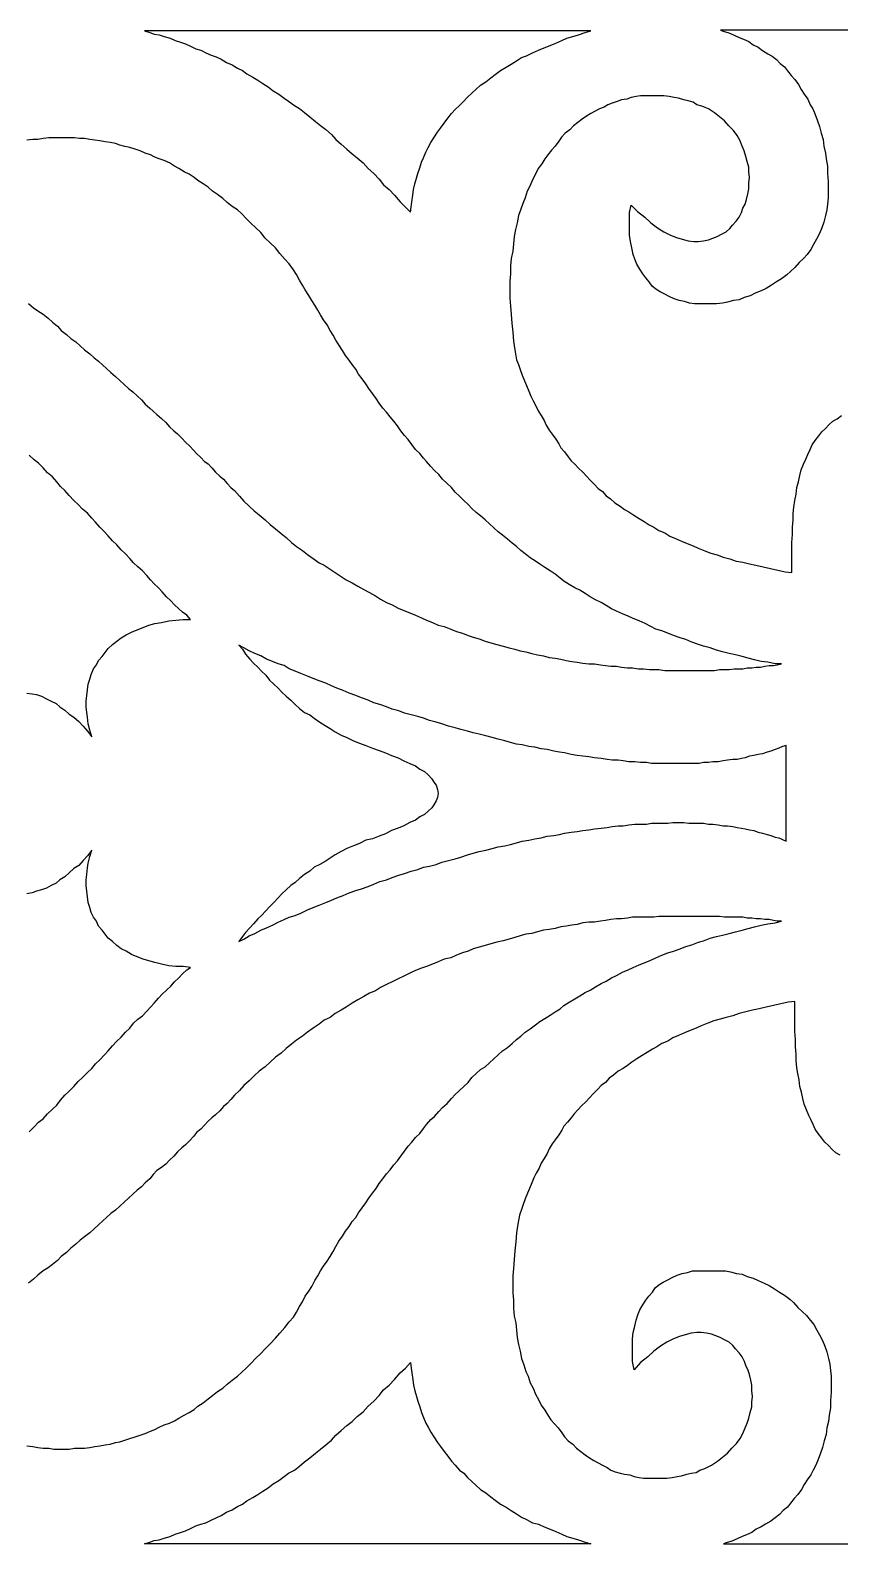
# Model space of a CAD drawing. Extents: x 100 to 710, y -550 to 180.
# Drawn here: x 390.4 to 433.2, y -450.5 to -370.5 of the extents above; entities that cross this region are included whole.
import ezdxf

# ---------------------------------------------------------------- set-up
doc = ezdxf.new("R2010")
doc.units = 0
doc.header["$MEASUREMENT"] = 0
doc.layers.add('LAYER_1', color=18, linetype='CONTINUOUS')

msp = doc.modelspace()

# ---------------------------------------------------------------- linework, layer by layer
at = {"layer": 'LAYER_1'}
for points in [[(396.446, -370.5), (396.717, -370.585), (396.948, -370.671), (397.219, -370.714), (397.489, -370.799), (397.798, -370.885), (398.068, -371.013), (398.339, -371.099), (398.609, -371.184), (398.879, -371.313), (399.15, -371.441), (399.42, -371.527), (399.69, -371.655), (399.961, -371.783), (400.231, -371.869), (400.501, -371.997), (400.772, -372.168), (401.081, -372.297), (401.351, -372.468), (401.621, -372.596), (401.853, -372.767), (402.162, -372.939), (402.432, -373.11), (402.702, -373.281), (402.973, -373.452), (403.243, -373.666), (403.552, -373.837), (403.822, -374.051), (404.054, -374.222), (404.363, -374.436), (404.633, -374.607), (404.904, -374.821), (405.174, -375.035), (405.483, -375.292), (405.753, -375.506), (406.024, -375.72), (406.332, -375.976), (406.564, -376.233), (406.835, -376.49), (407.143, -376.747), (407.414, -377.003), (407.684, -377.217), (407.993, -377.474), (408.263, -377.773), (408.572, -378.03), (408.843, -378.33), (409.074, -378.629), (409.383, -378.886), (409.654, -379.185), (409.963, -379.528), (410.233, -379.827), (410.503, -380.084), (410.542, -379.827), (410.58, -379.528), (410.619, -379.185), (410.658, -378.886), (410.735, -378.586), (410.812, -378.287), (410.889, -378.03), (411.005, -377.731), (411.082, -377.431), (411.198, -377.217), (411.314, -376.918), (411.43, -376.661), (411.584, -376.404), (411.739, -376.148), (411.932, -375.848), (412.086, -375.634), (412.28, -375.377), (412.473, -375.121), (412.666, -374.864), (412.859, -374.65), (413.091, -374.436), (413.322, -374.222), (413.515, -374.008), (413.747, -373.794), (413.979, -373.58), (414.21, -373.366), (414.481, -373.195), (414.751, -372.981), (414.983, -372.81), (415.253, -372.596), (415.562, -372.425), (415.832, -372.254), (416.103, -372.083), (416.373, -371.912), (416.643, -371.826), (416.952, -371.655), (417.261, -371.527), (417.57, -371.398), (417.879, -371.27), (418.188, -371.141), (418.497, -371.013), (418.767, -370.885), (419.076, -370.799), (419.385, -370.714), (419.733, -370.585), (420.039, -370.5)], [(430.353, -410.805), (430.353, -408.28), (430.159, -408.323), (429.966, -408.409), (429.773, -408.494), (429.542, -408.58), (429.348, -408.623), (429.117, -408.708), (428.885, -408.751), (428.653, -408.794), (428.422, -408.837), (428.19, -408.922), (427.997, -408.965), (427.765, -409.008), (427.533, -409.008), (427.263, -409.051), (427.031, -409.093), (426.761, -409.136), (426.491, -409.136), (426.259, -409.179), (425.989, -409.179), (425.757, -409.222), (425.487, -409.222), (425.216, -409.222), (424.946, -409.222), (424.637, -409.222), (424.367, -409.222), (424.097, -409.222), (423.788, -409.222), (423.517, -409.222), (423.247, -409.222), (422.977, -409.179), (422.668, -409.179), (422.359, -409.136), (422.05, -409.136), (421.741, -409.093), (421.471, -409.051), (421.162, -409.051), (420.891, -409.008), (420.582, -408.965), (420.235, -408.922), (419.926, -408.879), (419.617, -408.837), (419.308, -408.794), (418.999, -408.751), (418.651, -408.665), (418.381, -408.623), (418.072, -408.58), (417.725, -408.494), (417.416, -408.452), (417.068, -408.366), (416.759, -408.323), (416.412, -408.238), (416.103, -408.195), (415.794, -408.109), (415.485, -408.024), (415.137, -407.938), (414.828, -407.853), (414.481, -407.767), (414.133, -407.681), (413.824, -407.596), (413.515, -407.51), (413.168, -407.425), (412.859, -407.339), (412.511, -407.254), (412.164, -407.125), (411.855, -407.04), (411.507, -406.954), (411.198, -406.826), (410.889, -406.74), (410.542, -406.655), (410.194, -406.569), (409.885, -406.441), (409.538, -406.355), (409.229, -406.227), (408.881, -406.098), (408.572, -406.013), (408.263, -405.884), (407.916, -405.756), (407.607, -405.628), (407.259, -405.499), (406.95, -405.371), (406.603, -405.243), (406.332, -405.114), (406.024, -404.986), (405.676, -404.857), (405.367, -404.729), (405.058, -404.601), (404.711, -404.472), (404.402, -404.344), (404.093, -404.216), (403.822, -404.045), (403.513, -403.959), (403.204, -403.831), (402.896, -403.702), (402.587, -403.531), (402.278, -403.403), (401.969, -403.274), (401.698, -403.103), (401.428, -402.975), (401.621, -403.189), (401.776, -403.446), (402.007, -403.702), (402.2, -403.916), (402.432, -404.13), (402.625, -404.344), (402.857, -404.558), (403.05, -404.815), (403.282, -405.029), (403.513, -405.243), (403.706, -405.456), (403.938, -405.67), (404.17, -405.884), (404.402, -406.098), (404.633, -406.312), (404.904, -406.526), (405.174, -406.655), (405.406, -406.826), (405.715, -407.04), (405.985, -407.211), (406.255, -407.382), (406.526, -407.553), (406.835, -407.724), (407.143, -407.853), (407.491, -408.024), (407.8, -408.152), (408.148, -408.28), (408.495, -408.409), (408.843, -408.537), (409.19, -408.665), (409.499, -408.794), (409.847, -408.922), (410.156, -409.093), (410.465, -409.222), (410.773, -409.35), (411.005, -409.521), (411.237, -409.65), (411.43, -409.821), (411.623, -410.035), (411.739, -410.206), (411.855, -410.377), (411.932, -410.591), (411.971, -410.805), (411.932, -411.019), (411.855, -411.19), (411.739, -411.404), (411.623, -411.575), (411.43, -411.746), (411.237, -411.917), (411.005, -412.046), (410.773, -412.217), (410.465, -412.345), (410.156, -412.516), (409.847, -412.645), (409.499, -412.773), (409.19, -412.944), (408.843, -413.073), (408.495, -413.201), (408.148, -413.286), (407.8, -413.458), (407.491, -413.586), (407.143, -413.714), (406.835, -413.885), (406.526, -414.057), (406.255, -414.228), (405.985, -414.399), (405.715, -414.57), (405.406, -414.698), (405.174, -414.912), (404.904, -415.084), (404.633, -415.297), (404.402, -415.511), (404.17, -415.683), (403.938, -415.896), (403.706, -416.11), (403.513, -416.324), (403.282, -416.581), (403.05, -416.795), (402.857, -417.009), (402.625, -417.266), (402.432, -417.437), (402.2, -417.694), (402.007, -417.907), (401.776, -418.164), (401.621, -418.378), (401.428, -418.635), (401.698, -418.506), (401.969, -418.335), (402.278, -418.207), (402.587, -418.036), (402.896, -417.907), (403.204, -417.779), (403.513, -417.608), (403.822, -417.48), (404.093, -417.351), (404.402, -417.266), (404.711, -417.137), (405.058, -416.966), (405.367, -416.838), (405.676, -416.709), (406.024, -416.581), (406.332, -416.453), (406.603, -416.324), (406.95, -416.196), (407.259, -416.068), (407.607, -415.939), (407.916, -415.854), (408.263, -415.725), (408.572, -415.597), (408.881, -415.469), (409.229, -415.383), (409.538, -415.255), (409.885, -415.126), (410.194, -415.041), (410.542, -414.912), (410.889, -414.827), (411.198, -414.698), (411.507, -414.656), (411.855, -414.57), (412.164, -414.442), (412.511, -414.356), (412.859, -414.271), (413.168, -414.185), (413.515, -414.057), (413.824, -413.971), (414.133, -413.885), (414.481, -413.8), (414.828, -413.714), (415.137, -413.629), (415.485, -413.586), (415.794, -413.5), (416.103, -413.415), (416.412, -413.329), (416.759, -413.286), (417.068, -413.201), (417.416, -413.158), (417.725, -413.073), (418.072, -413.03), (418.381, -412.987), (418.651, -412.901), (418.999, -412.859), (419.308, -412.816), (419.617, -412.773), (419.926, -412.73), (420.235, -412.687), (420.582, -412.645), (420.891, -412.602), (421.162, -412.559), (421.471, -412.516), (421.741, -412.516), (422.05, -412.474), (422.359, -412.431), (422.668, -412.431), (422.977, -412.431), (423.247, -412.388), (423.517, -412.388), (423.788, -412.388), (424.097, -412.388), (424.367, -412.345), (424.637, -412.345), (424.946, -412.345), (425.216, -412.388), (425.487, -412.388), (425.757, -412.388), (425.989, -412.388), (426.259, -412.431), (426.491, -412.431), (426.761, -412.474), (427.031, -412.516), (427.263, -412.516), (427.533, -412.559), (427.765, -412.602), (427.997, -412.645), (428.19, -412.687), (428.422, -412.73), (428.653, -412.773), (428.885, -412.859), (429.117, -412.901), (429.348, -412.987), (429.542, -413.03), (429.773, -413.115), (429.966, -413.158), (430.159, -413.244), (430.353, -413.329)], [(396.446, -450.468), (396.717, -450.383), (396.948, -450.297), (397.219, -450.254), (397.489, -450.169), (397.798, -450.083), (398.068, -449.955), (398.339, -449.869), (398.609, -449.784), (398.879, -449.655), (399.15, -449.527), (399.42, -449.441), (399.69, -449.356), (399.961, -449.227), (400.231, -449.099), (400.501, -448.971), (400.772, -448.8), (401.081, -448.671), (401.351, -448.5), (401.621, -448.372), (401.853, -448.201), (402.162, -448.029), (402.432, -447.858), (402.702, -447.687), (402.973, -447.516), (403.243, -447.302), (403.552, -447.131), (403.822, -446.917), (404.054, -446.746), (404.363, -446.575), (404.633, -446.361), (404.904, -446.147), (405.174, -445.933), (405.483, -445.676), (405.753, -445.462), (406.024, -445.248), (406.332, -444.992), (406.564, -444.735), (406.835, -444.478), (407.143, -444.221), (407.414, -444.007), (407.684, -443.751), (407.993, -443.494), (408.263, -443.194), (408.572, -442.938), (408.843, -442.638), (409.074, -442.339), (409.383, -442.082), (409.654, -441.782), (409.963, -441.44), (410.233, -441.183), (410.503, -440.884), (410.542, -441.183), (410.58, -441.44), (410.619, -441.782), (410.658, -442.082), (410.735, -442.382), (410.812, -442.681), (410.889, -442.938), (411.005, -443.237), (411.082, -443.537), (411.198, -443.793), (411.314, -444.093), (411.43, -444.307), (411.584, -444.564), (411.739, -444.82), (411.932, -445.12), (412.086, -445.334), (412.28, -445.591), (412.473, -445.847), (412.666, -446.104), (412.859, -446.318), (413.091, -446.575), (413.322, -446.746), (413.515, -446.96), (413.747, -447.174), (413.979, -447.388), (414.21, -447.601), (414.481, -447.773), (414.751, -447.987), (414.983, -448.158), (415.253, -448.372), (415.562, -448.543), (415.832, -448.714), (416.103, -448.885), (416.373, -449.056), (416.643, -449.185), (416.952, -449.356), (417.261, -449.441), (417.57, -449.57), (417.879, -449.698), (418.188, -449.826), (418.497, -449.955), (418.767, -450.083), (419.076, -450.169), (419.385, -450.254), (419.733, -450.383), (420.039, -450.468)]]:
    msp.add_lwpolyline(points, close=True, dxfattribs=at)
for points in [[(438.595, -370.468), (426.896, -370.468), (427.028, -370.509), (427.337, -370.595), (427.607, -370.723), (427.877, -370.851), (428.109, -370.937), (428.379, -371.065), (428.611, -371.236), (428.881, -371.365), (429.113, -371.536), (429.383, -371.707), (429.615, -371.836), (429.847, -372.007), (430.04, -372.221), (430.271, -372.392), (430.426, -372.606), (430.619, -372.862), (430.812, -373.076), (431.005, -373.333), (431.16, -373.59), (431.314, -373.846), (431.507, -374.103), (431.623, -374.403), (431.778, -374.617), (431.893, -374.916), (432.009, -375.258), (432.125, -375.558), (432.202, -375.9), (432.318, -376.243), (432.357, -376.585), (432.434, -376.97), (432.473, -377.269), (432.55, -377.655), (432.55, -378.04), (432.588, -378.467), (432.588, -378.895), (432.588, -379.323), (432.55, -379.666), (432.511, -379.965), (432.434, -380.265), (432.357, -380.607), (432.241, -380.906), (432.125, -381.206), (431.971, -381.505), (431.816, -381.762), (431.662, -382.062), (431.469, -382.318), (431.275, -382.532), (431.044, -382.746), (430.812, -383.003), (430.58, -383.217), (430.387, -383.388), (430.117, -383.602), (429.847, -383.773), (429.576, -383.944), (429.306, -384.115), (429.036, -384.244), (428.727, -384.372), (428.456, -384.5), (428.147, -384.586), (427.877, -384.714), (427.568, -384.757), (427.259, -384.843), (426.989, -384.885), (426.68, -384.928), (426.371, -384.928), (426.062, -384.928), (425.792, -384.928), (425.521, -384.928), (425.251, -384.885), (424.981, -384.8), (424.711, -384.757), (424.44, -384.672), (424.17, -384.543), (423.938, -384.415), (423.706, -384.286), (423.475, -384.158), (423.282, -383.987), (423.127, -383.773), (422.934, -383.559), (422.78, -383.345), (422.625, -383.088), (422.471, -382.832), (422.355, -382.575), (422.278, -382.318), (422.2, -381.976), (422.123, -381.634), (422.085, -381.291), (422.085, -380.906), (422.085, -380.521), (422.085, -380.093), (422.162, -379.708), (422.509, -380.051), (422.895, -380.35), (423.204, -380.65), (423.552, -380.906), (423.9, -381.12), (424.247, -381.291), (424.556, -381.42), (424.865, -381.505), (425.174, -381.591), (425.483, -381.634), (425.715, -381.634), (425.985, -381.591), (426.255, -381.548), (426.487, -381.463), (426.719, -381.377), (426.95, -381.249), (427.182, -381.12), (427.375, -380.949), (427.53, -380.778), (427.723, -380.564), (427.877, -380.35), (427.993, -380.093), (428.07, -379.879), (428.186, -379.666), (428.263, -379.409), (428.341, -379.109), (428.379, -378.853), (428.379, -378.553), (428.418, -378.254), (428.379, -377.954), (428.379, -377.697), (428.302, -377.398), (428.225, -377.141), (428.147, -376.842), (428.032, -376.585), (427.916, -376.285), (427.761, -376.029), (427.568, -375.772), (427.337, -375.515), (427.105, -375.258), (426.834, -375.045), (426.564, -374.831), (426.255, -374.617), (425.908, -374.488), (425.637, -374.403), (425.444, -374.274), (425.174, -374.189), (424.942, -374.146), (424.672, -374.06), (424.44, -374.018), (424.17, -373.975), (423.9, -373.932), (423.668, -373.932), (423.398, -373.932), (423.166, -373.932), (422.934, -373.932), (422.664, -373.932), (422.432, -373.975), (422.162, -374.018), (421.93, -374.103), (421.66, -374.146), (421.428, -374.232), (421.158, -374.317), (420.926, -374.403), (420.733, -374.531), (420.501, -374.617), (420.27, -374.745), (420.038, -374.873), (419.806, -375.002), (419.574, -375.173), (419.343, -375.344), (419.111, -375.515), (418.918, -375.729), (418.686, -375.9), (418.493, -376.114), (418.339, -376.328), (418.146, -376.585), (417.952, -376.799), (417.759, -377.056), (417.605, -377.269), (417.45, -377.526), (417.257, -377.783), (417.103, -378.082), (416.948, -378.382), (416.833, -378.681), (416.678, -378.981), (416.562, -379.323), (416.446, -379.623), (416.331, -379.922), (416.215, -380.265), (416.137, -380.65), (416.06, -380.992), (415.983, -381.377), (415.944, -381.762), (415.906, -382.147), (415.828, -382.532), (415.79, -382.917), (415.79, -383.345), (415.751, -383.73), (415.751, -384.201), (415.751, -384.629), (415.79, -385.057), (415.828, -385.485), (415.867, -385.955), (415.906, -386.426), (415.944, -386.896), (416.022, -387.367), (416.099, -387.881), (416.215, -388.137), (416.292, -388.394), (416.408, -388.694), (416.524, -388.993), (416.639, -389.25), (416.755, -389.549), (416.871, -389.806), (416.987, -390.063), (417.141, -390.362), (417.257, -390.576), (417.412, -390.833), (417.566, -391.09), (417.682, -391.346), (417.837, -391.603), (417.991, -391.817), (418.184, -392.074), (418.339, -392.33), (418.454, -392.544), (418.648, -392.758), (418.841, -393.015), (418.995, -393.229), (419.188, -393.4), (419.381, -393.614), (419.613, -393.828), (419.806, -394.042), (419.999, -394.256), (420.231, -394.47), (420.424, -394.684), (420.656, -394.855), (420.849, -395.069), (421.08, -395.24), (421.312, -395.454), (421.582, -395.625), (421.814, -395.796), (422.046, -395.924), (422.316, -396.096), (422.587, -396.267), (422.857, -396.438), (423.127, -396.609), (423.359, -396.737), (423.629, -396.909), (423.938, -397.037), (424.208, -397.208), (424.517, -397.336), (424.826, -397.465), (425.135, -397.593), (425.444, -397.722), (425.715, -397.85), (426.062, -397.978), (426.371, -398.107), (426.719, -398.192), (427.028, -398.321), (427.375, -398.406), (427.723, -398.534), (428.07, -398.577), (428.418, -398.663), (428.765, -398.748), (429.152, -398.834), (429.538, -398.92), (429.924, -399.005), (430.31, -399.091), (430.658, -399.134), (430.658, -398.706), (430.658, -398.363), (430.658, -397.935), (430.658, -397.55), (430.696, -397.123), (430.696, -396.737), (430.735, -396.352), (430.735, -396.01), (430.773, -395.668), (430.812, -395.325), (430.889, -394.983), (430.928, -394.641), (431.005, -394.341), (431.082, -393.999), (431.16, -393.7), (431.275, -393.4), (431.391, -393.143), (431.507, -392.887), (431.623, -392.63), (431.739, -392.373), (431.893, -392.159), (432.086, -391.903), (432.241, -391.689), (432.434, -391.517), (432.627, -391.304), (432.82, -391.132), (433.052, -391.004), (433.284, -390.833)], [(390.306, -384.919), (390.577, -385.133), (390.808, -385.304), (391.079, -385.475), (391.349, -385.689), (391.581, -385.903), (391.851, -386.117), (392.044, -386.331), (392.314, -386.545), (392.546, -386.759), (392.816, -386.93), (393.048, -387.144), (393.28, -387.358), (393.55, -387.572), (393.782, -387.786), (394.014, -387.957), (394.245, -388.171), (394.438, -388.342), (394.67, -388.556), (394.902, -388.77), (395.133, -388.984), (395.365, -389.197), (395.597, -389.411), (395.829, -389.583), (396.06, -389.797), (396.292, -390.01), (396.485, -390.224), (396.717, -390.438), (396.91, -390.609), (397.103, -390.781), (397.335, -390.995), (397.566, -391.208), (397.759, -391.422), (397.991, -391.636), (398.184, -391.807), (398.416, -392.021), (398.609, -392.235), (398.841, -392.449), (399.034, -392.663), (399.188, -392.834), (399.42, -393.048), (399.613, -393.262), (399.806, -393.391), (399.999, -393.605), (400.192, -393.818), (400.424, -394.032), (400.617, -394.204), (400.81, -394.417), (401.003, -394.631), (401.196, -394.803), (401.467, -395.102), (401.698, -395.359), (401.969, -395.616), (402.239, -395.872), (402.509, -396.086), (402.818, -396.343), (403.089, -396.6), (403.359, -396.814), (403.668, -397.07), (403.938, -397.284), (404.209, -397.541), (404.479, -397.755), (404.788, -397.969), (405.058, -398.183), (405.367, -398.397), (405.676, -398.611), (405.946, -398.739), (406.255, -398.953), (406.526, -399.124), (406.835, -399.338), (407.105, -399.509), (407.414, -399.68), (407.723, -399.851), (408.032, -400.023), (408.341, -400.194), (408.65, -400.365), (408.92, -400.536), (409.229, -400.707), (409.538, -400.836), (409.847, -401.007), (410.156, -401.135), (410.465, -401.263), (410.773, -401.392), (411.082, -401.52), (411.353, -401.648), (411.662, -401.777), (411.971, -401.905), (412.28, -401.991), (412.627, -402.119), (412.936, -402.247), (413.245, -402.333), (413.554, -402.461), (413.824, -402.547), (414.133, -402.633), (414.442, -402.761), (414.751, -402.846), (415.06, -402.932), (415.408, -403.018), (415.717, -403.103), (416.025, -403.189), (416.296, -403.274), (416.605, -403.317), (416.914, -403.403), (417.223, -403.488), (417.532, -403.531), (417.84, -403.617), (418.149, -403.659), (418.458, -403.702), (418.729, -403.788), (419.038, -403.831), (419.308, -403.873), (419.617, -403.916), (419.926, -403.959), (420.235, -403.959), (420.544, -404.002), (420.814, -404.045), (421.084, -404.087), (421.393, -404.087), (421.664, -404.13), (421.973, -404.173), (422.243, -404.173), (422.552, -404.216), (422.822, -404.216), (423.131, -404.258), (423.363, -404.258), (423.633, -404.258), (423.942, -404.301), (424.212, -404.301), (424.483, -404.301), (424.753, -404.301), (425.023, -404.301), (425.294, -404.301), (425.564, -404.301), (425.796, -404.301), (426.066, -404.301), (426.336, -404.301), (426.568, -404.301), (426.838, -404.258), (427.109, -404.258), (427.34, -404.258), (427.611, -404.216), (427.842, -404.216), (428.074, -404.216), (428.306, -404.173), (428.538, -404.173), (428.769, -404.13), (429.001, -404.13), (429.233, -404.087), (429.464, -404.045), (429.696, -404.045), (429.889, -404.002), (430.121, -403.959), (429.773, -403.959), (429.387, -403.873), (429.04, -403.831), (428.692, -403.745), (428.344, -403.659), (428.035, -403.574), (427.688, -403.488), (427.34, -403.403), (426.993, -403.317), (426.684, -403.232), (426.336, -403.103), (425.989, -403.018), (425.718, -402.932), (425.371, -402.804), (425.062, -402.675), (424.753, -402.59), (424.405, -402.461), (424.097, -402.333), (423.788, -402.205), (423.479, -402.119), (423.208, -401.991), (422.899, -401.82), (422.59, -401.691), (422.281, -401.563), (422.011, -401.435), (421.702, -401.306), (421.393, -401.178), (421.123, -401.049), (420.853, -400.878), (420.582, -400.707), (420.273, -400.579), (420.003, -400.408), (419.733, -400.236), (419.462, -400.065), (419.192, -399.937), (418.883, -399.766), (418.613, -399.595), (418.42, -399.424), (418.149, -399.21), (417.879, -399.038), (417.609, -398.867), (417.338, -398.696), (417.107, -398.525), (416.836, -398.354), (416.566, -398.14), (416.334, -397.969), (416.103, -397.755), (415.871, -397.584), (415.639, -397.37), (415.369, -397.156), (415.137, -396.985), (414.906, -396.771), (414.674, -396.557), (414.442, -396.343), (414.21, -396.129), (413.979, -395.958), (413.747, -395.744), (413.554, -395.53), (413.322, -395.316), (413.091, -395.102), (412.859, -394.888), (412.666, -394.631), (412.434, -394.417), (412.202, -394.204), (412.009, -393.947), (411.778, -393.733), (411.584, -393.519), (411.353, -393.262), (411.198, -393.091), (411.005, -392.834), (410.773, -392.62), (410.58, -392.364), (410.387, -392.107), (410.194, -391.893), (410.001, -391.636), (409.808, -391.38), (409.615, -391.123), (409.422, -390.909), (409.229, -390.652), (409.036, -390.438), (408.843, -390.182), (408.688, -389.925), (408.495, -389.668), (408.302, -389.411), (408.148, -389.155), (407.954, -388.898), (407.761, -388.641), (407.607, -388.385), (407.414, -388.128), (407.259, -387.914), (407.066, -387.657), (406.912, -387.4), (406.719, -387.101), (406.564, -386.844), (406.41, -386.588), (406.255, -386.331), (406.101, -386.031), (405.908, -385.775), (405.753, -385.518), (405.599, -385.261), (405.444, -385.004), (405.29, -384.748), (405.135, -384.491), (404.942, -384.191), (404.788, -383.935), (404.633, -383.678), (404.479, -383.378), (404.324, -383.122), (404.093, -382.822), (403.861, -382.566), (403.591, -382.266), (403.359, -381.967), (403.089, -381.71), (402.818, -381.453), (402.587, -381.154), (402.316, -380.897), (402.085, -380.683), (401.814, -380.426), (401.583, -380.169), (401.351, -379.956), (401.081, -379.784), (400.81, -379.57), (400.578, -379.357), (400.308, -379.143), (400.038, -378.971), (399.806, -378.758), (399.536, -378.586), (399.265, -378.415), (399.072, -378.244), (398.802, -378.073), (398.532, -377.945), (398.261, -377.773), (398.03, -377.645), (397.759, -377.474), (397.489, -377.346), (397.219, -377.26), (396.987, -377.174), (396.755, -377.046), (396.485, -376.96), (396.215, -376.832), (395.944, -376.747), (395.674, -376.661), (395.404, -376.618), (395.133, -376.533), (394.902, -376.447), (394.631, -376.404), (394.361, -376.361), (394.091, -376.319), (393.82, -376.276), (393.55, -376.233), (393.28, -376.19), (393.009, -376.19), (392.739, -376.148), (392.469, -376.148), (392.198, -376.148), (391.928, -376.148), (391.658, -376.148), (391.388, -376.148), (391.079, -376.19), (390.808, -376.233), (390.538, -376.233), (390.229, -376.276)], [(390.229, -405.499), (390.499, -405.542), (390.731, -405.585), (391.001, -405.67), (391.272, -405.799), (391.503, -405.927), (391.774, -406.056), (391.967, -406.227), (392.237, -406.398), (392.469, -406.612), (392.701, -406.783), (392.971, -406.997), (393.203, -407.254), (393.434, -407.51), (393.666, -407.81), (393.55, -407.467), (393.473, -407.125), (393.434, -406.783), (393.396, -406.526), (393.357, -406.227), (393.357, -405.927), (393.396, -405.628), (393.434, -405.328), (393.473, -405.029), (393.55, -404.772), (393.627, -404.515), (393.743, -404.216), (393.898, -404.002), (394.014, -403.788), (394.207, -403.574), (394.361, -403.36), (394.516, -403.146), (394.747, -402.932), (394.979, -402.761), (395.211, -402.59), (395.481, -402.419), (395.751, -402.29), (396.06, -402.162), (396.369, -402.034), (396.678, -401.905), (396.987, -401.82), (397.335, -401.777), (397.721, -401.691), (398.107, -401.648), (398.493, -401.606), (398.879, -401.606), (398.686, -401.392), (398.455, -401.221), (398.261, -401.049), (398.03, -400.836), (397.837, -400.622), (397.605, -400.408), (397.373, -400.151), (397.18, -399.937), (396.948, -399.723), (396.755, -399.509), (396.562, -399.295), (396.331, -399.038), (396.099, -398.825), (395.867, -398.611), (395.674, -398.397), (395.442, -398.14), (395.211, -397.926), (394.979, -397.669), (394.747, -397.455), (394.516, -397.199), (394.322, -396.985), (394.091, -396.728), (393.859, -396.471), (393.666, -396.257), (393.434, -396.001), (393.164, -395.787), (392.932, -395.53), (392.701, -395.316), (392.469, -395.059), (392.237, -394.803), (392.005, -394.589), (391.812, -394.332), (391.581, -394.075), (391.31, -393.861), (391.079, -393.605), (390.847, -393.348), (390.615, -393.177), (390.345, -392.92)], [(390.345, -428.69), (390.615, -428.433), (390.847, -428.176), (391.079, -428.005), (391.31, -427.748), (391.581, -427.492), (391.812, -427.278), (392.005, -427.021), (392.237, -426.764), (392.469, -426.55), (392.701, -426.294), (392.932, -426.037), (393.164, -425.823), (393.434, -425.566), (393.666, -425.352), (393.859, -425.096), (394.091, -424.882), (394.322, -424.625), (394.516, -424.411), (394.747, -424.154), (394.979, -423.898), (395.211, -423.684), (395.442, -423.427), (395.674, -423.213), (395.867, -422.956), (396.099, -422.742), (396.331, -422.571), (396.562, -422.314), (396.755, -422.101), (396.948, -421.887), (397.18, -421.63), (397.373, -421.416), (397.605, -421.202), (397.837, -420.988), (398.03, -420.774), (398.261, -420.56), (398.455, -420.346), (398.686, -420.132), (398.879, -420.004), (398.493, -419.961), (398.107, -419.961), (397.721, -419.918), (397.335, -419.833), (396.987, -419.747), (396.678, -419.662), (396.369, -419.576), (396.06, -419.448), (395.751, -419.319), (395.481, -419.148), (395.211, -419.02), (394.979, -418.849), (394.747, -418.635), (394.516, -418.464), (394.361, -418.25), (394.207, -418.036), (394.014, -417.822), (393.898, -417.565), (393.743, -417.351), (393.627, -417.094), (393.55, -416.838), (393.473, -416.581), (393.434, -416.282), (393.396, -415.982), (393.357, -415.683), (393.357, -415.383), (393.396, -415.084), (393.434, -414.741), (393.473, -414.485), (393.55, -414.142), (393.666, -413.8), (393.434, -414.099), (393.203, -414.356), (392.971, -414.613), (392.701, -414.784), (392.469, -414.998), (392.237, -415.212), (391.967, -415.383), (391.774, -415.554), (391.503, -415.683), (391.272, -415.811), (391.001, -415.896), (390.731, -415.982), (390.499, -416.068), (390.229, -416.11)], [(390.229, -445.291), (390.538, -445.334), (390.808, -445.377), (391.079, -445.419), (391.388, -445.419), (391.658, -445.462), (391.928, -445.462), (392.198, -445.462), (392.469, -445.462), (392.739, -445.419), (393.009, -445.419), (393.28, -445.419), (393.55, -445.377), (393.82, -445.334), (394.091, -445.291), (394.361, -445.248), (394.631, -445.205), (394.902, -445.12), (395.133, -445.077), (395.404, -444.992), (395.674, -444.906), (395.944, -444.82), (396.215, -444.735), (396.485, -444.649), (396.755, -444.521), (396.987, -444.435), (397.219, -444.307), (397.489, -444.179), (397.759, -444.093), (398.03, -443.965), (398.261, -443.836), (398.532, -443.665), (398.802, -443.537), (399.072, -443.366), (399.265, -443.194), (399.536, -443.023), (399.806, -442.809), (400.038, -442.638), (400.308, -442.424), (400.578, -442.253), (400.81, -442.039), (401.081, -441.825), (401.351, -441.611), (401.583, -441.397), (401.814, -441.183), (402.085, -440.927), (402.316, -440.67), (402.587, -440.413), (402.818, -440.157), (403.089, -439.9), (403.359, -439.6), (403.591, -439.344), (403.861, -439.044), (404.093, -438.745), (404.324, -438.488), (404.479, -438.231), (404.633, -437.932), (404.788, -437.675), (404.942, -437.375), (405.135, -437.119), (405.29, -436.862), (405.444, -436.562), (405.599, -436.306), (405.753, -436.049), (405.908, -435.792), (406.101, -435.536), (406.255, -435.279), (406.41, -435.022), (406.564, -434.765), (406.719, -434.466), (406.912, -434.209), (407.066, -433.953), (407.259, -433.696), (407.414, -433.439), (407.607, -433.225), (407.761, -432.968), (407.954, -432.712), (408.148, -432.455), (408.302, -432.198), (408.495, -431.942), (408.688, -431.685), (408.843, -431.428), (409.036, -431.171), (409.229, -430.915), (409.422, -430.701), (409.615, -430.444), (409.808, -430.23), (410.001, -429.973), (410.194, -429.717), (410.387, -429.46), (410.58, -429.246), (410.773, -428.989), (411.005, -428.775), (411.198, -428.519), (411.353, -428.305), (411.584, -428.048), (411.778, -427.877), (412.009, -427.62), (412.202, -427.406), (412.434, -427.192), (412.666, -426.935), (412.859, -426.722), (413.091, -426.508), (413.322, -426.294), (413.554, -426.08), (413.747, -425.823), (413.979, -425.609), (414.21, -425.395), (414.442, -425.267), (414.674, -425.053), (414.906, -424.839), (415.137, -424.625), (415.369, -424.411), (415.639, -424.24), (415.871, -424.026), (416.103, -423.812), (416.334, -423.641), (416.566, -423.427), (416.836, -423.256), (417.107, -423.042), (417.338, -422.871), (417.609, -422.7), (417.879, -422.528), (418.149, -422.357), (418.42, -422.186), (418.613, -422.015), (418.883, -421.844), (419.192, -421.673), (419.462, -421.502), (419.733, -421.33), (420.003, -421.202), (420.273, -421.031), (420.582, -420.86), (420.853, -420.731), (421.123, -420.56), (421.393, -420.432), (421.702, -420.261), (422.011, -420.132), (422.281, -420.004), (422.59, -419.876), (422.899, -419.747), (423.208, -419.619), (423.479, -419.491), (423.788, -419.362), (424.097, -419.234), (424.405, -419.148), (424.753, -419.02), (425.062, -418.892), (425.371, -418.806), (425.718, -418.678), (425.989, -418.592), (426.336, -418.464), (426.684, -418.378), (426.993, -418.293), (427.34, -418.207), (427.688, -418.121), (428.035, -418.036), (428.344, -417.95), (428.692, -417.865), (429.04, -417.779), (429.387, -417.694), (429.773, -417.651), (430.121, -417.565), (429.889, -417.565), (429.696, -417.522), (429.464, -417.48), (429.233, -417.48), (429.001, -417.437), (428.769, -417.437), (428.538, -417.394), (428.306, -417.394), (428.074, -417.351), (427.842, -417.351), (427.611, -417.351), (427.34, -417.351), (427.109, -417.351), (426.838, -417.308), (426.568, -417.308), (426.336, -417.308), (426.066, -417.308), (425.796, -417.308), (425.564, -417.308), (425.294, -417.308), (425.023, -417.308), (424.753, -417.308), (424.483, -417.308), (424.212, -417.308), (423.942, -417.308), (423.633, -417.308), (423.363, -417.351), (423.131, -417.351), (422.822, -417.351), (422.552, -417.351), (422.243, -417.351), (421.973, -417.394), (421.664, -417.437), (421.393, -417.437), (421.084, -417.48), (420.814, -417.522), (420.544, -417.565), (420.235, -417.608), (419.926, -417.608), (419.617, -417.651), (419.308, -417.736), (419.038, -417.779), (418.729, -417.822), (418.458, -417.865), (418.149, -417.95), (417.84, -417.993), (417.532, -418.036), (417.223, -418.121), (416.914, -418.207), (416.605, -418.25), (416.296, -418.335), (416.025, -418.421), (415.717, -418.506), (415.408, -418.592), (415.06, -418.678), (414.751, -418.763), (414.442, -418.849), (414.133, -418.934), (413.824, -419.02), (413.554, -419.148), (413.245, -419.234), (412.936, -419.362), (412.627, -419.491), (412.28, -419.576), (411.971, -419.704), (411.662, -419.833), (411.353, -419.961), (411.082, -420.047), (410.773, -420.175), (410.465, -420.304), (410.156, -420.475), (409.847, -420.603), (409.538, -420.774), (409.229, -420.903), (408.92, -421.074), (408.65, -421.245), (408.341, -421.373), (408.032, -421.544), (407.723, -421.715), (407.414, -421.887), (407.105, -422.101), (406.835, -422.272), (406.526, -422.443), (406.255, -422.657), (405.946, -422.785), (405.676, -422.999), (405.367, -423.213), (405.058, -423.427), (404.788, -423.641), (404.479, -423.855), (404.209, -424.069), (403.938, -424.283), (403.668, -424.539), (403.359, -424.753), (403.089, -425.01), (402.818, -425.267), (402.509, -425.481), (402.239, -425.737), (401.969, -425.994), (401.698, -426.251), (401.467, -426.508), (401.196, -426.764), (401.003, -426.978), (400.81, -427.192), (400.617, -427.363), (400.424, -427.577), (400.192, -427.791), (399.999, -427.962), (399.806, -428.133), (399.613, -428.347), (399.42, -428.561), (399.188, -428.733), (399.034, -428.946), (398.841, -429.16), (398.609, -429.374), (398.416, -429.545), (398.184, -429.759), (397.991, -429.973), (397.759, -430.187), (397.566, -430.401), (397.335, -430.572), (397.103, -430.743), (396.91, -430.957), (396.717, -431.171), (396.485, -431.385), (396.292, -431.599), (396.06, -431.77), (395.829, -431.984), (395.597, -432.198), (395.365, -432.412), (395.133, -432.626), (394.902, -432.84), (394.67, -433.011), (394.438, -433.225), (394.245, -433.396), (394.014, -433.61), (393.782, -433.824), (393.55, -434.038), (393.28, -434.252), (393.048, -434.423), (392.816, -434.637), (392.546, -434.851), (392.314, -435.065), (392.044, -435.279), (391.851, -435.493), (391.581, -435.707), (391.349, -435.878), (391.079, -436.049), (390.808, -436.263), (390.577, -436.477), (390.306, -436.691)], [(433.21, -429.931), (432.979, -429.802), (432.785, -429.631), (432.592, -429.417), (432.399, -429.246), (432.245, -429.032), (432.052, -428.775), (431.897, -428.561), (431.781, -428.305), (431.666, -428.048), (431.55, -427.834), (431.434, -427.534), (431.318, -427.235), (431.241, -426.935), (431.164, -426.593), (431.086, -426.294), (431.048, -425.951), (430.97, -425.609), (430.932, -425.31), (430.893, -424.924), (430.893, -424.582), (430.855, -424.197), (430.855, -423.812), (430.816, -423.384), (430.816, -422.999), (430.816, -422.614), (430.816, -422.229), (430.816, -421.801), (430.468, -421.844), (430.082, -421.929), (429.696, -422.015), (429.31, -422.101), (428.924, -422.186), (428.576, -422.272), (428.229, -422.357), (427.881, -422.443), (427.533, -422.571), (427.186, -422.657), (426.877, -422.742), (426.529, -422.828), (426.22, -422.956), (425.873, -423.085), (425.603, -423.213), (425.294, -423.341), (424.985, -423.47), (424.676, -423.598), (424.367, -423.726), (424.097, -423.898), (423.788, -424.026), (423.517, -424.197), (423.286, -424.325), (423.015, -424.497), (422.745, -424.668), (422.475, -424.839), (422.204, -425.01), (421.973, -425.181), (421.741, -425.352), (421.471, -425.481), (421.239, -425.695), (421.007, -425.866), (420.814, -426.08), (420.582, -426.251), (420.389, -426.465), (420.158, -426.679), (419.964, -426.893), (419.771, -427.107), (419.54, -427.321), (419.347, -427.534), (419.153, -427.748), (418.999, -427.962), (418.806, -428.176), (418.613, -428.39), (418.497, -428.604), (418.343, -428.861), (418.149, -429.118), (417.995, -429.332), (417.84, -429.588), (417.725, -429.845), (417.57, -430.102), (417.416, -430.358), (417.3, -430.615), (417.145, -430.872), (417.03, -431.129), (416.914, -431.385), (416.798, -431.685), (416.682, -431.942), (416.566, -432.241), (416.45, -432.541), (416.373, -432.797), (416.257, -433.097), (416.18, -433.567), (416.103, -434.038), (416.064, -434.509), (416.025, -434.979), (415.987, -435.45), (415.948, -435.921), (415.91, -436.306), (415.91, -436.734), (415.91, -437.204), (415.948, -437.589), (415.948, -438.017), (415.987, -438.445), (416.064, -438.787), (416.103, -439.172), (416.141, -439.558), (416.219, -439.943), (416.296, -440.285), (416.373, -440.67), (416.489, -441.012), (416.605, -441.355), (416.721, -441.611), (416.836, -441.954), (416.991, -442.253), (417.107, -442.553), (417.261, -442.852), (417.416, -443.152), (417.609, -443.408), (417.763, -443.665), (417.918, -443.922), (418.111, -444.136), (418.304, -444.35), (418.497, -444.606), (418.651, -444.82), (418.845, -445.034), (419.076, -445.205), (419.269, -445.419), (419.501, -445.591), (419.733, -445.762), (419.964, -445.933), (420.196, -446.061), (420.428, -446.19), (420.66, -446.318), (420.891, -446.446), (421.084, -446.575), (421.316, -446.66), (421.586, -446.746), (421.818, -446.789), (422.088, -446.831), (422.32, -446.917), (422.59, -446.96), (422.822, -447.002), (423.092, -447.002), (423.324, -447.002), (423.556, -447.002), (423.826, -447.002), (424.058, -447.002), (424.328, -446.96), (424.599, -446.917), (424.83, -446.874), (425.101, -446.789), (425.332, -446.746), (425.603, -446.703), (425.796, -446.575), (426.066, -446.489), (426.414, -446.318), (426.723, -446.104), (426.993, -445.89), (427.263, -445.676), (427.495, -445.419), (427.727, -445.163), (427.92, -444.906), (428.074, -444.649), (428.19, -444.35), (428.306, -444.093), (428.383, -443.836), (428.46, -443.537), (428.538, -443.237), (428.538, -442.981), (428.576, -442.681), (428.538, -442.382), (428.538, -442.082), (428.499, -441.825), (428.422, -441.526), (428.344, -441.312), (428.229, -441.055), (428.151, -440.841), (428.035, -440.584), (427.881, -440.371), (427.688, -440.157), (427.533, -439.985), (427.34, -439.814), (427.109, -439.686), (426.877, -439.558), (426.645, -439.472), (426.414, -439.386), (426.143, -439.344), (425.873, -439.301), (425.641, -439.301), (425.332, -439.344), (425.023, -439.429), (424.714, -439.515), (424.405, -439.643), (424.058, -439.814), (423.71, -440.028), (423.363, -440.285), (423.054, -440.584), (422.668, -440.884), (422.32, -441.269), (422.243, -440.841), (422.243, -440.413), (422.243, -440.028), (422.243, -439.643), (422.281, -439.301), (422.359, -438.959), (422.436, -438.659), (422.513, -438.36), (422.629, -438.103), (422.784, -437.846), (422.938, -437.589), (423.092, -437.375), (423.286, -437.162), (423.44, -436.948), (423.633, -436.776), (423.865, -436.648), (424.097, -436.52), (424.328, -436.391), (424.599, -436.263), (424.869, -436.177), (425.139, -436.135), (425.41, -436.049), (425.68, -436.049), (425.95, -436.049), (426.22, -436.049), (426.529, -436.049), (426.838, -436.049), (427.147, -436.049), (427.418, -436.092), (427.727, -436.177), (428.035, -436.22), (428.306, -436.349), (428.615, -436.434), (428.885, -436.562), (429.194, -436.691), (429.464, -436.819), (429.735, -436.99), (430.005, -437.162), (430.275, -437.333), (430.546, -437.547), (430.739, -437.718), (430.97, -437.974), (431.202, -438.188), (431.434, -438.402), (431.627, -438.659), (431.82, -438.873), (431.974, -439.172), (432.129, -439.429), (432.283, -439.729), (432.399, -440.028), (432.515, -440.328), (432.592, -440.67), (432.67, -440.97), (432.708, -441.312), (432.747, -441.611), (432.747, -442.039), (432.747, -442.467), (432.708, -442.895), (432.708, -443.28), (432.631, -443.665), (432.592, -444.007), (432.515, -444.35), (432.477, -444.692), (432.361, -445.034), (432.283, -445.377), (432.168, -445.676), (432.052, -446.018), (431.936, -446.318), (431.781, -446.575), (431.666, -446.831), (431.472, -447.088), (431.318, -447.345), (431.164, -447.601), (430.97, -447.858), (430.777, -448.072), (430.584, -448.329), (430.43, -448.543), (430.198, -448.714), (430.005, -448.928), (429.773, -449.099), (429.542, -449.27), (429.271, -449.441), (429.04, -449.57), (428.769, -449.698), (428.538, -449.869), (428.267, -449.998), (428.035, -450.083), (427.765, -450.211), (427.495, -450.34), (427.186, -450.425), (427.055, -450.467), (438.595, -450.467)]]:
    msp.add_lwpolyline(points, dxfattribs=at)

doc.saveas('drawing.dxf')
